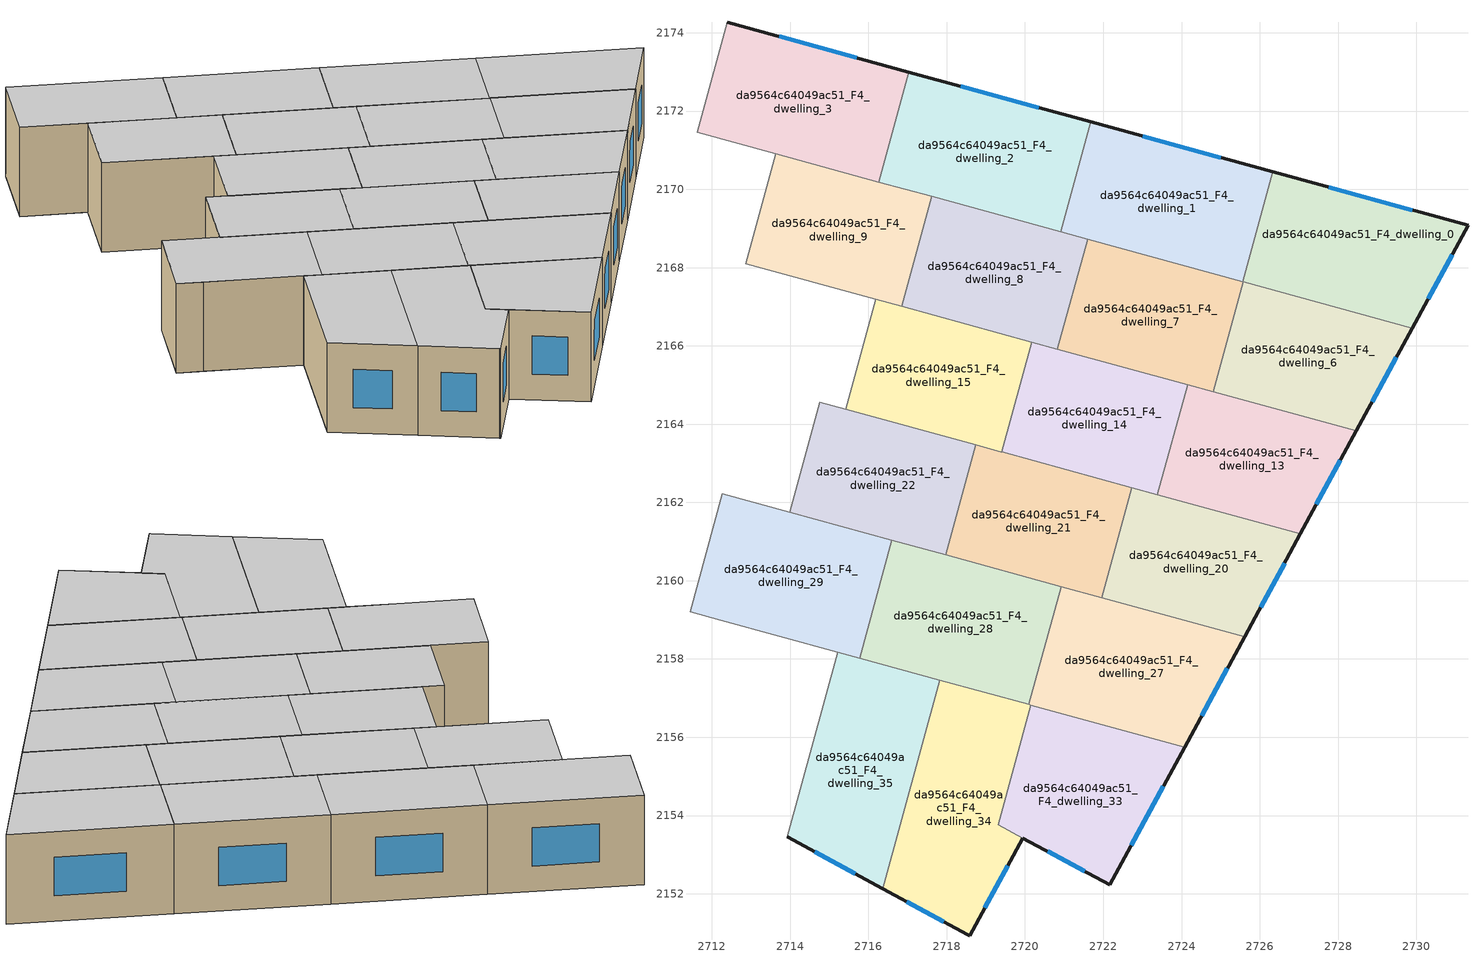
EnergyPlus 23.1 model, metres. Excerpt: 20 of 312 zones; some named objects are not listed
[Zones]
da9564c64049ac51_F4_dwelling_0
 floor to da9564c64049ac51_F3_dwelling_0 (EU_floor_Construction): 2731.32,2169.08 2729.9,2166.46 2725.57,2167.64 2726.34,2170.45 z12
 wall outside (EU_wall_Construction): 2729.9,2166.46 2731.32,2169.08 2726.34,2170.45 z12:15
 wall to da9564c64049ac51_F4_dwelling_1 (EU_wall_Construction): 2726.34,2170.45 2725.57,2167.64 z12:15
 wall to da9564c64049ac51_F4_dwelling_6 (EU_wall_Construction): 2725.58,2167.64 2729.9,2166.46 z12:15
 wall to da9564c64049ac51_F4_dwelling_7 (EU_wall_Construction): 2725.57,2167.64 2725.58,2167.64 z12:15
 window (EU_Window_Construction): 2730.3,2167.2 2730.91,2168.33 / 2729.9,2169.47 2727.76,2170.05 z12.86:14.14
 ceiling to da9564c64049ac51_F5_dwelling_0 (EU_floor_Construction): 2729.9,2166.46 2731.32,2169.08 2726.34,2170.45 2725.57,2167.64 z15
da9564c64049ac51_F4_dwelling_1
 floor to da9564c64049ac51_F3_dwelling_1 (EU_floor_Construction): 2726.34,2170.45 2725.57,2167.64 2720.91,2168.91 2721.68,2171.72 z12
 wall outside (EU_wall_Construction): 2726.34,2170.45 2721.68,2171.72 z12:15
 wall to da9564c64049ac51_F4_dwelling_2 (EU_wall_Construction): 2721.68,2171.72 2720.91,2168.91 z12:15
 wall to da9564c64049ac51_F4_dwelling_7 (EU_wall_Construction): 2721.6,2168.73 2725.57,2167.64 z12:15
 wall to da9564c64049ac51_F4_dwelling_8 (EU_wall_Construction): 2720.92,2168.91 2721.6,2168.73 z12:15
 window (EU_Window_Construction): 2725.01,2170.81 2723.01,2171.36 z12.86:14.14
 ceiling to da9564c64049ac51_F5_dwelling_1 (EU_floor_Construction): 2725.57,2167.64 2726.34,2170.45 2721.68,2171.72 2720.91,2168.91 z15
da9564c64049ac51_F4_dwelling_13
 floor to da9564c64049ac51_F3_dwelling_13 (EU_floor_Construction): 2728.47,2163.83 2727.04,2161.2 2723.39,2162.2 2724.16,2165.01 z12
 wall outside (EU_wall_Construction): 2727.04,2161.2 2728.47,2163.83 z12:15
 wall to da9564c64049ac51_F4_dwelling_14 (EU_wall_Construction): 2724.16,2165.01 2723.39,2162.2 z12:15
 wall to da9564c64049ac51_F4_dwelling_20 (EU_wall_Construction): 2723.39,2162.2 2727.04,2161.2 z12:15
 wall to da9564c64049ac51_F4_dwelling_6 (EU_wall_Construction): 2728.47,2163.83 2724.81,2164.83 z12:15
 wall to da9564c64049ac51_F4_dwelling_7 (EU_wall_Construction): 2724.81,2164.83 2724.16,2165.01 z12:15
 window (EU_Window_Construction): 2727.45,2161.95 2728.06,2163.08 z12.86:14.14
 ceiling to da9564c64049ac51_F5_dwelling_13 (EU_floor_Construction): 2727.04,2161.2 2728.47,2163.83 2724.16,2165.01 2723.39,2162.2 z15
da9564c64049ac51_F4_dwelling_14
 floor to da9564c64049ac51_F3_dwelling_14 (EU_floor_Construction): 2724.16,2165.01 2723.39,2162.2 2719.4,2163.29 2720.17,2166.1 z12
 wall to da9564c64049ac51_F4_dwelling_15 (EU_wall_Construction): 2720.17,2166.1 2719.4,2163.29 z12:15
 wall to da9564c64049ac51_F4_dwelling_21 (EU_wall_Construction): 2719.4,2163.29 2722.73,2162.38 z12:15
 wall to da9564c64049ac51_F4_dwelling_7 (EU_wall_Construction): 2724.16,2165.01 2720.83,2165.92 z12:15
 wall to da9564c64049ac51_F4_dwelling_20 (EU_wall_Construction): 2722.73,2162.38 2723.39,2162.2 z12:15
 wall to da9564c64049ac51_F4_dwelling_8 (EU_wall_Construction): 2720.83,2165.92 2720.17,2166.1 z12:15
 ceiling to da9564c64049ac51_F5_dwelling_14 (EU_floor_Construction): 2723.39,2162.2 2724.16,2165.01 2720.17,2166.1 2719.4,2163.29 z15
da9564c64049ac51_F4_dwelling_15
 floor to da9564c64049ac51_F3_dwelling_15 (EU_floor_Construction): 2720.17,2166.1 2719.4,2163.29 2715.42,2164.38 2716.19,2167.19 z12
 wall to da9564c64049ac51_F4_dwelling_16 (EU_wall_Construction): 2716.19,2167.19 2715.42,2164.38 z12:15
 wall to da9564c64049ac51_F4_dwelling_22 (EU_wall_Construction): 2715.42,2164.38 2718.74,2163.47 z12:15
 wall to da9564c64049ac51_F4_dwelling_8 (EU_wall_Construction): 2720.17,2166.1 2716.85,2167.01 z12:15
 wall to da9564c64049ac51_F4_dwelling_21 (EU_wall_Construction): 2718.74,2163.47 2719.4,2163.29 z12:15
 wall to da9564c64049ac51_F4_dwelling_9 (EU_wall_Construction): 2716.85,2167.01 2716.19,2167.19 z12:15
 ceiling to da9564c64049ac51_F5_dwelling_15 (EU_floor_Construction): 2719.4,2163.29 2720.17,2166.1 2716.19,2167.19 2715.42,2164.38 z15
da9564c64049ac51_F4_dwelling_2
 floor to da9564c64049ac51_F3_dwelling_2 (EU_floor_Construction): 2721.68,2171.72 2720.91,2168.91 2716.27,2170.19 2717.03,2173 z12
 wall outside (EU_wall_Construction): 2721.68,2171.72 2717.03,2173 z12:15
 wall to da9564c64049ac51_F4_dwelling_3 (EU_wall_Construction): 2717.03,2173 2716.27,2170.19 z12:15
 wall to da9564c64049ac51_F4_dwelling_8 (EU_wall_Construction): 2717.62,2169.82 2720.91,2168.91 z12:15
 wall to da9564c64049ac51_F4_dwelling_9 (EU_wall_Construction): 2716.27,2170.19 2717.62,2169.82 z12:15
 window (EU_Window_Construction): 2720.35,2172.09 2718.36,2172.63 z12.86:14.14
 ceiling to da9564c64049ac51_F5_dwelling_2 (EU_floor_Construction): 2720.91,2168.91 2721.68,2171.72 2717.03,2173 2716.27,2170.19 z15
da9564c64049ac51_F4_dwelling_20
 floor to da9564c64049ac51_F3_dwelling_20 (EU_floor_Construction): 2727.04,2161.2 2725.61,2158.57 2721.96,2159.57 2722.73,2162.38 z12
 wall outside (EU_wall_Construction): 2725.61,2158.57 2727.04,2161.2 z12:15
 wall to da9564c64049ac51_F4_dwelling_21 (EU_wall_Construction): 2722.73,2162.38 2721.96,2159.57 z12:15
 wall to da9564c64049ac51_F4_dwelling_27 (EU_wall_Construction): 2721.96,2159.57 2725.61,2158.57 z12:15
 window (EU_Window_Construction): 2726.02,2159.32 2726.63,2160.45 z12.86:14.14
 ceiling to da9564c64049ac51_F5_dwelling_20 (EU_floor_Construction): 2725.61,2158.57 2727.04,2161.2 2722.73,2162.38 2721.96,2159.57 z15
da9564c64049ac51_F4_dwelling_21
 floor to da9564c64049ac51_F3_dwelling_21 (EU_floor_Construction): 2722.73,2162.38 2721.96,2159.57 2717.97,2160.66 2718.74,2163.47 z12
 wall to da9564c64049ac51_F4_dwelling_22 (EU_wall_Construction): 2718.74,2163.47 2717.97,2160.66 z12:15
 wall to da9564c64049ac51_F4_dwelling_28 (EU_wall_Construction): 2717.97,2160.66 2720.93,2159.85 z12:15
 wall to da9564c64049ac51_F4_dwelling_27 (EU_wall_Construction): 2720.93,2159.85 2721.96,2159.57 z12:15
 ceiling to da9564c64049ac51_F5_dwelling_21 (EU_floor_Construction): 2721.96,2159.57 2722.73,2162.38 2718.74,2163.47 2717.97,2160.66 z15
da9564c64049ac51_F4_dwelling_22
 floor to da9564c64049ac51_F3_dwelling_22 (EU_floor_Construction): 2718.74,2163.47 2717.97,2160.66 2713.99,2161.75 2714.76,2164.56 z12
 wall to da9564c64049ac51_F4_dwelling_23 (EU_wall_Construction): 2714.76,2164.56 2713.99,2161.75 z12:15
 wall to da9564c64049ac51_F4_dwelling_29 (EU_wall_Construction): 2713.99,2161.75 2716.6,2161.04 z12:15
 wall to da9564c64049ac51_F4_dwelling_16 (EU_wall_Construction): 2715.42,2164.38 2714.76,2164.56 z12:15
 wall to da9564c64049ac51_F4_dwelling_28 (EU_wall_Construction): 2716.6,2161.04 2717.98,2160.66 z12:15
 ceiling to da9564c64049ac51_F5_dwelling_22 (EU_floor_Construction): 2717.97,2160.66 2718.74,2163.47 2714.76,2164.56 2713.99,2161.75 z15
da9564c64049ac51_F4_dwelling_27
 floor to da9564c64049ac51_F3_dwelling_27 (EU_floor_Construction): 2725.61,2158.57 2724.08,2155.75 2720.1,2156.84 2720.93,2159.85 z12
 wall outside (EU_wall_Construction): 2724.08,2155.75 2725.61,2158.57 z12:15
 wall to da9564c64049ac51_F4_dwelling_28 (EU_wall_Construction): 2720.93,2159.85 2720.1,2156.84 z12:15
 wall to da9564c64049ac51_F4_dwelling_33 (EU_wall_Construction): 2720.15,2156.82 2724.08,2155.75 z12:15
 wall to da9564c64049ac51_F4_dwelling_34 (EU_wall_Construction): 2720.1,2156.84 2720.15,2156.82 z12:15
 window (EU_Window_Construction): 2724.52,2156.55 2725.17,2157.76 z12.86:14.14
 ceiling to da9564c64049ac51_F5_dwelling_27 (EU_floor_Construction): 2724.08,2155.75 2725.61,2158.57 2720.93,2159.85 2720.1,2156.84 z15
da9564c64049ac51_F4_dwelling_28
 floor to da9564c64049ac51_F3_dwelling_28 (EU_floor_Construction): 2720.93,2159.85 2720.1,2156.84 2715.77,2158.02 2716.6,2161.04 z12
 wall to da9564c64049ac51_F4_dwelling_29 (EU_wall_Construction): 2716.6,2161.04 2715.77,2158.02 z12:15
 wall to da9564c64049ac51_F4_dwelling_34 (EU_wall_Construction): 2717.82,2157.46 2720.1,2156.84 z12:15
 wall to da9564c64049ac51_F4_dwelling_35 (EU_wall_Construction): 2715.77,2158.02 2717.82,2157.46 z12:15
 ceiling to da9564c64049ac51_F5_dwelling_28 (EU_floor_Construction): 2720.1,2156.84 2720.93,2159.85 2716.6,2161.04 2715.77,2158.02 z15
da9564c64049ac51_F4_dwelling_29
 floor to da9564c64049ac51_F3_dwelling_29 (EU_floor_Construction): 2716.6,2161.04 2715.77,2158.02 2711.44,2159.21 2712.27,2162.22 z12
 wall to da9564c64049ac51_F4_dwelling_30 (EU_wall_Construction): 2712.27,2162.22 2711.44,2159.21 z12:15
 wall to da9564c64049ac51_F4_dwelling_36 (EU_wall_Construction): 2712.23,2158.99 2715.22,2158.17 z12:15
 wall to da9564c64049ac51_F4_dwelling_23 (EU_wall_Construction): 2713.99,2161.75 2712.27,2162.22 z12:15
 wall to da9564c64049ac51_F4_dwelling_37 (EU_wall_Construction): 2711.44,2159.21 2712.23,2158.99 z12:15
 wall to da9564c64049ac51_F4_dwelling_35 (EU_wall_Construction): 2715.22,2158.17 2715.77,2158.02 z12:15
 ceiling to da9564c64049ac51_F5_dwelling_29 (EU_floor_Construction): 2715.77,2158.02 2716.6,2161.04 2712.27,2162.22 2711.44,2159.21 z15
da9564c64049ac51_F4_dwelling_3
 floor to da9564c64049ac51_F3_dwelling_3 (EU_floor_Construction): 2717.03,2173 2716.27,2170.19 2711.62,2171.46 2712.39,2174.27 z12
 wall outside (EU_wall_Construction): 2717.03,2173 2712.39,2174.27 z12:15
 wall to da9564c64049ac51_F4_dwelling_4 (EU_wall_Construction): 2712.39,2174.27 2711.62,2171.46 z12:15
 wall to da9564c64049ac51_F4_dwelling_10 (EU_wall_Construction): 2711.62,2171.46 2713.63,2170.91 z12:15
 wall to da9564c64049ac51_F4_dwelling_9 (EU_wall_Construction): 2713.63,2170.91 2716.27,2170.19 z12:15
 window (EU_Window_Construction): 2715.71,2173.36 2713.72,2173.91 z12.86:14.14
 ceiling to da9564c64049ac51_F5_dwelling_3 (EU_floor_Construction): 2716.27,2170.19 2717.03,2173 2712.39,2174.27 2711.62,2171.46 z15
da9564c64049ac51_F4_dwelling_33
 floor to da9564c64049ac51_F3_dwelling_33 (EU_floor_Construction): 2724.08,2155.75 2722.17,2152.23 2719.31,2153.76 2720.15,2156.82 z12
 wall outside (EU_wall_Construction): 2719.95,2153.42 2722.17,2152.23 2724.08,2155.75 z12:15
 wall to da9564c64049ac51_F4_dwelling_34 (EU_wall_Construction): 2719.31,2153.76 2719.95,2153.42 / 2720.15,2156.82 2719.32,2153.77 z12:15
 window (EU_Window_Construction): 2722.71,2153.24 2723.53,2154.74 / 2720.58,2153.08 2721.53,2152.57 z12.86:14.14
 ceiling to da9564c64049ac51_F5_dwelling_33 (EU_floor_Construction): 2722.17,2152.23 2724.08,2155.75 2720.15,2156.82 2719.31,2153.76 z15
da9564c64049ac51_F4_dwelling_34
 floor to da9564c64049ac51_F3_dwelling_34 (EU_floor_Construction): 2720.15,2156.82 2719.31,2153.76 2719.95,2153.42 2718.59,2150.93 2718.54,2150.95 2716.36,2152.14 2717.82,2157.46 z12
 wall outside (EU_wall_Construction): 2716.36,2152.14 2718.54,2150.95 2718.59,2150.93 2719.95,2153.42 z12:15
 wall to da9564c64049ac51_F4_dwelling_35 (EU_wall_Construction): 2717.82,2157.46 2716.36,2152.14 z12:15
 window (EU_Window_Construction): 2716.99,2151.8 2717.92,2151.29 / 2718.97,2151.64 2719.56,2152.71 z12.86:14.14
 ceiling to da9564c64049ac51_F5_dwelling_34 (EU_floor_Construction): 2718.59,2150.93 2719.95,2153.42 2719.31,2153.76 2720.15,2156.82 2717.82,2157.46 2716.36,2152.14 2718.54,2150.95 z15
da9564c64049ac51_F4_dwelling_35
 floor to da9564c64049ac51_F3_dwelling_35 (EU_floor_Construction): 2717.82,2157.46 2716.36,2152.14 2713.93,2153.46 2715.22,2158.17 z12
 wall outside (EU_wall_Construction): 2713.93,2153.46 2716.36,2152.14 z12:15
 wall to da9564c64049ac51_F4_dwelling_36 (EU_wall_Construction): 2715.22,2158.17 2713.93,2153.46 z12:15
 window (EU_Window_Construction): 2714.63,2153.08 2715.67,2152.51 z12.86:14.14
 ceiling to da9564c64049ac51_F5_dwelling_35 (EU_floor_Construction): 2716.36,2152.14 2717.82,2157.46 2715.22,2158.17 2713.93,2153.46 z15
da9564c64049ac51_F4_dwelling_6
 floor to da9564c64049ac51_F3_dwelling_6 (EU_floor_Construction): 2729.9,2166.46 2728.47,2163.83 2724.81,2164.83 2725.58,2167.64 z12
 wall outside (EU_wall_Construction): 2728.47,2163.83 2729.9,2166.46 z12:15
 wall to da9564c64049ac51_F4_dwelling_7 (EU_wall_Construction): 2725.58,2167.64 2724.81,2164.83 z12:15
 window (EU_Window_Construction): 2728.88,2164.58 2729.49,2165.7 z12.86:14.14
 ceiling to da9564c64049ac51_F5_dwelling_6 (EU_floor_Construction): 2728.47,2163.83 2729.9,2166.46 2725.58,2167.64 2724.81,2164.83 z15
da9564c64049ac51_F4_dwelling_7
 floor to da9564c64049ac51_F3_dwelling_7 (EU_floor_Construction): 2725.58,2167.64 2724.81,2164.83 2720.83,2165.92 2721.6,2168.73 z12
 wall to da9564c64049ac51_F4_dwelling_8 (EU_wall_Construction): 2721.6,2168.73 2720.83,2165.92 z12:15
 ceiling to da9564c64049ac51_F5_dwelling_7 (EU_floor_Construction): 2724.81,2164.83 2725.58,2167.64 2721.6,2168.73 2720.83,2165.92 z15
da9564c64049ac51_F4_dwelling_8
 floor to da9564c64049ac51_F3_dwelling_8 (EU_floor_Construction): 2721.6,2168.73 2720.83,2165.92 2716.85,2167.01 2717.62,2169.82 z12
 wall to da9564c64049ac51_F4_dwelling_9 (EU_wall_Construction): 2717.62,2169.82 2716.85,2167.01 z12:15
 ceiling to da9564c64049ac51_F5_dwelling_8 (EU_floor_Construction): 2720.83,2165.92 2721.6,2168.73 2717.62,2169.82 2716.85,2167.01 z15
da9564c64049ac51_F4_dwelling_9
 floor to da9564c64049ac51_F3_dwelling_9 (EU_floor_Construction): 2717.62,2169.82 2716.85,2167.01 2712.86,2168.1 2713.63,2170.91 z12
 wall to da9564c64049ac51_F4_dwelling_10 (EU_wall_Construction): 2713.63,2170.91 2712.86,2168.1 z12:15
 wall to da9564c64049ac51_F4_dwelling_16 (EU_wall_Construction): 2712.86,2168.1 2716.19,2167.19 z12:15
 ceiling to da9564c64049ac51_F5_dwelling_9 (EU_floor_Construction): 2716.85,2167.01 2717.62,2169.82 2713.63,2170.91 2712.86,2168.1 z15
[Building]
EU S2 Campaign: North Axis=0; Terrain=City; Solar Distribution=FullExterior
[Site:Location]
Helsinki-Vantaa.AP: Latitude=60.317; Longitude=24.963; Time Zone=2; Elevation=54.6
[SizingPeriod:WeatherFileDays]
AnnualSizingPeriod: Begin Month=1; Begin Day of Month=1; End Month=12; End Day of Month=31; Day of Week for Start Day=Monday; Use Weather File Daylight Saving Period=No; Use Weather File Rain and Snow Indicators=No
[MATERIAL]
EU_InternalMass_Material: Roughness=MediumRough; Thickness=0.1; Conductivity=1; Density=1800; Specific Heat=900; Thermal Absorptance=0.9; Solar Absorptance=0.7; Visible Absorptance=0.7
[MATERIAL:NOMASS] Roughness=MediumRough; Thermal Absorptance=0.9; Solar Absorptance=0.7; Visible Absorptance=0.7
Name | Thermal Resistance
EU_wall_NoMass | 5.91765
EU_floor_NoMass | 6.2875
[WINDOWMATERIAL:SIMPLEGLAZINGSYSTEM]
EU_Window_SimpleGlazing: UFactor=0.994035; Solar Heat Gain Coefficient=0.7; Visible Transmittance=0.7
[CONSTRUCTION]
EU_wall_Construction: EU_wall_NoMass
EU_floor_Construction: EU_floor_NoMass
EU_Window_Construction: EU_Window_SimpleGlazing
EU_InternalMass_Construction: EU_InternalMass_Material
[ZONE] Type=1; Multiplier=1; Ceiling Height=autocalculate; Floor Area=autocalculate; Part of Total Floor Area=Yes
Name | Volume
da9564c64049ac51_F4_dwelling_0; da9564c64049ac51_F4_dwelling_29 | 42.09375
da9564c64049ac51_F4_dwelling_1 | 42.0894
da9564c64049ac51_F4_dwelling_13 | 36.0894
da9564c64049ac51_F4_dwelling_14; da9564c64049ac51_F4_dwelling_20 | 36.0798
da9564c64049ac51_F4_dwelling_15 | 36.0864
da9564c64049ac51_F4_dwelling_2 | 42.0967
da9564c64049ac51_F4_dwelling_21; da9564c64049ac51_F4_dwelling_8 | 36.0791
da9564c64049ac51_F4_dwelling_22; da9564c64049ac51_F4_dwelling_9 | 36.082
da9564c64049ac51_F4_dwelling_27; da9564c64049ac51_F4_dwelling_3 | 42.0923
da9564c64049ac51_F4_dwelling_28 | 42.0842
da9564c64049ac51_F4_dwelling_33 | 38.8315
da9564c64049ac51_F4_dwelling_34 | 45.3457
da9564c64049ac51_F4_dwelling_35 | 42.0813
da9564c64049ac51_F4_dwelling_6 | 36.085
da9564c64049ac51_F4_dwelling_7 | 36.0828
[INTERNALMASS] Construction=EU_InternalMass_Construction
Name | Zone or ZoneList | Surface Area
da9564c64049ac51_F4_dwelling_0_EU_InternalMass | da9564c64049ac51_F4_dwelling_0 | 14.0312
da9564c64049ac51_F4_dwelling_1_EU_InternalMass | da9564c64049ac51_F4_dwelling_1 | 14.03
da9564c64049ac51_F4_dwelling_2_EU_InternalMass | da9564c64049ac51_F4_dwelling_2 | 14.0321
da9564c64049ac51_F4_dwelling_3_EU_InternalMass | da9564c64049ac51_F4_dwelling_3 | 14.0306
da9564c64049ac51_F4_dwelling_6_EU_InternalMass | da9564c64049ac51_F4_dwelling_6 | 12.0285
da9564c64049ac51_F4_dwelling_7_EU_InternalMass | da9564c64049ac51_F4_dwelling_7 | 12.0272
da9564c64049ac51_F4_dwelling_8_EU_InternalMass | da9564c64049ac51_F4_dwelling_8 | 12.0265
da9564c64049ac51_F4_dwelling_9_EU_InternalMass | da9564c64049ac51_F4_dwelling_9 | 12.0272
da9564c64049ac51_F4_dwelling_13_EU_InternalMass | da9564c64049ac51_F4_dwelling_13 | 12.0296
da9564c64049ac51_F4_dwelling_14_EU_InternalMass | da9564c64049ac51_F4_dwelling_14 | 12.0265
da9564c64049ac51_F4_dwelling_15_EU_InternalMass | da9564c64049ac51_F4_dwelling_15 | 12.0288
da9564c64049ac51_F4_dwelling_20_EU_InternalMass | da9564c64049ac51_F4_dwelling_20 | 12.0271
da9564c64049ac51_F4_dwelling_21_EU_InternalMass | da9564c64049ac51_F4_dwelling_21 | 12.0265
da9564c64049ac51_F4_dwelling_22_EU_InternalMass | da9564c64049ac51_F4_dwelling_22 | 12.0272
da9564c64049ac51_F4_dwelling_27_EU_InternalMass | da9564c64049ac51_F4_dwelling_27 | 14.0305
da9564c64049ac51_F4_dwelling_28_EU_InternalMass | da9564c64049ac51_F4_dwelling_28 | 14.0282
da9564c64049ac51_F4_dwelling_29_EU_InternalMass | da9564c64049ac51_F4_dwelling_29 | 14.0312
da9564c64049ac51_F4_dwelling_33_EU_InternalMass | da9564c64049ac51_F4_dwelling_33 | 12.9421
da9564c64049ac51_F4_dwelling_34_EU_InternalMass | da9564c64049ac51_F4_dwelling_34 | 15.1153
da9564c64049ac51_F4_dwelling_35_EU_InternalMass | da9564c64049ac51_F4_dwelling_35 | 14.0273
[OTHEREQUIPMENT] Fuel Type=Electricity; Design Level Calculation Method=Watts/Area; Power per Zone Floor Area=1; Fraction Latent=0; Fraction Radiant=0; Fraction Lost=0; Carbon Dioxide Generation Rate=0; EndUse Subcategory=EU_Step8_InternalGains
Name | Zone or ZoneList or Space or SpaceList | Schedule
EU_Step8_InternalGain_da9564c64049ac51_F4_dwelling_0_f000 | da9564c64049ac51_F4_dwelling_0 | EU_Step8_GainSchedule_da9564c64049ac51_F4_dwelling_0_f000
EU_Step8_InternalGain_da9564c64049ac51_F4_dwelling_1_f000 | da9564c64049ac51_F4_dwelling_1 | EU_Step8_GainSchedule_da9564c64049ac51_F4_dwelling_1_f000
EU_Step8_InternalGain_da9564c64049ac51_F4_dwelling_2_f000 | da9564c64049ac51_F4_dwelling_2 | EU_Step8_GainSchedule_da9564c64049ac51_F4_dwelling_2_f000
EU_Step8_InternalGain_da9564c64049ac51_F4_dwelling_3_f000 | da9564c64049ac51_F4_dwelling_3 | EU_Step8_GainSchedule_da9564c64049ac51_F4_dwelling_3_f000
EU_Step8_InternalGain_da9564c64049ac51_F4_dwelling_6_f000 | da9564c64049ac51_F4_dwelling_6 | EU_Step8_GainSchedule_da9564c64049ac51_F4_dwelling_6_f000
EU_Step8_InternalGain_da9564c64049ac51_F4_dwelling_7_f000 | da9564c64049ac51_F4_dwelling_7 | EU_Step8_GainSchedule_da9564c64049ac51_F4_dwelling_7_f000
EU_Step8_InternalGain_da9564c64049ac51_F4_dwelling_8_f000 | da9564c64049ac51_F4_dwelling_8 | EU_Step8_GainSchedule_da9564c64049ac51_F4_dwelling_8_f000
EU_Step8_InternalGain_da9564c64049ac51_F4_dwelling_9_f000 | da9564c64049ac51_F4_dwelling_9 | EU_Step8_GainSchedule_da9564c64049ac51_F4_dwelling_9_f000
EU_Step8_InternalGain_da9564c64049ac51_F4_dwelling_13_f000 | da9564c64049ac51_F4_dwelling_13 | EU_Step8_GainSchedule_da9564c64049ac51_F4_dwelling_13_f000
EU_Step8_InternalGain_da9564c64049ac51_F4_dwelling_14_f000 | da9564c64049ac51_F4_dwelling_14 | EU_Step8_GainSchedule_da9564c64049ac51_F4_dwelling_14_f000
EU_Step8_InternalGain_da9564c64049ac51_F4_dwelling_15_f000 | da9564c64049ac51_F4_dwelling_15 | EU_Step8_GainSchedule_da9564c64049ac51_F4_dwelling_15_f000
EU_Step8_InternalGain_da9564c64049ac51_F4_dwelling_20_f000 | da9564c64049ac51_F4_dwelling_20 | EU_Step8_GainSchedule_da9564c64049ac51_F4_dwelling_20_f000
EU_Step8_InternalGain_da9564c64049ac51_F4_dwelling_21_f000 | da9564c64049ac51_F4_dwelling_21 | EU_Step8_GainSchedule_da9564c64049ac51_F4_dwelling_21_f000
EU_Step8_InternalGain_da9564c64049ac51_F4_dwelling_22_f000 | da9564c64049ac51_F4_dwelling_22 | EU_Step8_GainSchedule_da9564c64049ac51_F4_dwelling_22_f000
EU_Step8_InternalGain_da9564c64049ac51_F4_dwelling_27_f000 | da9564c64049ac51_F4_dwelling_27 | EU_Step8_GainSchedule_da9564c64049ac51_F4_dwelling_27_f000
EU_Step8_InternalGain_da9564c64049ac51_F4_dwelling_28_f000 | da9564c64049ac51_F4_dwelling_28 | EU_Step8_GainSchedule_da9564c64049ac51_F4_dwelling_28_f000
EU_Step8_InternalGain_da9564c64049ac51_F4_dwelling_29_f000 | da9564c64049ac51_F4_dwelling_29 | EU_Step8_GainSchedule_da9564c64049ac51_F4_dwelling_29_f000
EU_Step8_InternalGain_da9564c64049ac51_F4_dwelling_33_f000 | da9564c64049ac51_F4_dwelling_33 | EU_Step8_GainSchedule_da9564c64049ac51_F4_dwelling_33_f000
EU_Step8_InternalGain_da9564c64049ac51_F4_dwelling_34_f000 | da9564c64049ac51_F4_dwelling_34 | EU_Step8_GainSchedule_da9564c64049ac51_F4_dwelling_34_f000
EU_Step8_InternalGain_da9564c64049ac51_F4_dwelling_35_f000 | da9564c64049ac51_F4_dwelling_35 | EU_Step8_GainSchedule_da9564c64049ac51_F4_dwelling_35_f000
[ZONEVENTILATION:DESIGNFLOWRATE] Schedule=EU_AlwaysOn; Design Flow Rate Calculation Method=AirChanges/Hour; Air Changes per Hour=0.596421; Ventilation Type=Natural; Fan Pressure Rise=0; Fan Total Efficiency=1; Constant Term Coefficient=1; Temperature Term Coefficient=0; Velocity Term Coefficient=0; Velocity Squared Term Coefficient=0; Minimum Indoor Temperature=-100; Maximum Indoor Temperature=100; Delta Temperature=-100; Minimum Outdoor Temperature=-100; Maximum Outdoor Temperature=100; Maximum Wind Speed=40
Name | Zone or ZoneList or Space or SpaceList
EU_ConstantAir_da9564c64049ac51_F4_dwelling_0 | da9564c64049ac51_F4_dwelling_0
EU_ConstantAir_da9564c64049ac51_F4_dwelling_1 | da9564c64049ac51_F4_dwelling_1
EU_ConstantAir_da9564c64049ac51_F4_dwelling_2 | da9564c64049ac51_F4_dwelling_2
EU_ConstantAir_da9564c64049ac51_F4_dwelling_3 | da9564c64049ac51_F4_dwelling_3
EU_ConstantAir_da9564c64049ac51_F4_dwelling_6 | da9564c64049ac51_F4_dwelling_6
EU_ConstantAir_da9564c64049ac51_F4_dwelling_7 | da9564c64049ac51_F4_dwelling_7
EU_ConstantAir_da9564c64049ac51_F4_dwelling_8 | da9564c64049ac51_F4_dwelling_8
EU_ConstantAir_da9564c64049ac51_F4_dwelling_9 | da9564c64049ac51_F4_dwelling_9
EU_ConstantAir_da9564c64049ac51_F4_dwelling_13 | da9564c64049ac51_F4_dwelling_13
EU_ConstantAir_da9564c64049ac51_F4_dwelling_14 | da9564c64049ac51_F4_dwelling_14
EU_ConstantAir_da9564c64049ac51_F4_dwelling_15 | da9564c64049ac51_F4_dwelling_15
EU_ConstantAir_da9564c64049ac51_F4_dwelling_20 | da9564c64049ac51_F4_dwelling_20
EU_ConstantAir_da9564c64049ac51_F4_dwelling_21 | da9564c64049ac51_F4_dwelling_21
EU_ConstantAir_da9564c64049ac51_F4_dwelling_22 | da9564c64049ac51_F4_dwelling_22
EU_ConstantAir_da9564c64049ac51_F4_dwelling_27 | da9564c64049ac51_F4_dwelling_27
EU_ConstantAir_da9564c64049ac51_F4_dwelling_28 | da9564c64049ac51_F4_dwelling_28
EU_ConstantAir_da9564c64049ac51_F4_dwelling_29 | da9564c64049ac51_F4_dwelling_29
EU_ConstantAir_da9564c64049ac51_F4_dwelling_33 | da9564c64049ac51_F4_dwelling_33
EU_ConstantAir_da9564c64049ac51_F4_dwelling_34 | da9564c64049ac51_F4_dwelling_34
EU_ConstantAir_da9564c64049ac51_F4_dwelling_35 | da9564c64049ac51_F4_dwelling_35
[HVACTEMPLATE:ZONE:IDEALLOADSAIRSYSTEM] System Availability Schedule=EU_AlwaysOn; Maximum Heating Supply Air Temperature=50; Minimum Cooling Supply Air Temperature=13; Maximum Heating Supply Air Humidity Ratio=0.0156; Minimum Cooling Supply Air Humidity Ratio=0.0077; Heating Limit=NoLimit; Cooling Limit=NoLimit; Heating Availability Schedule=EU_AlwaysOn; Cooling Availability Schedule=EU_CoolingOff; Dehumidification Control Type=ConstantSensibleHeatRatio; Cooling Sensible Heat Ratio=0.7; Dehumidification Setpoint=60; Humidification Control Type=None; Humidification Setpoint=30; Outdoor Air Method=None; Outdoor Air Flow Rate per Person=0.00944; Outdoor Air Flow Rate per Zone Floor Area=0; Outdoor Air Flow Rate per Zone=0; Demand Controlled Ventilation Type=None; Outdoor Air Economizer Type=NoEconomizer; Heat Recovery Type=None; Sensible Heat Recovery Effectiveness=0.7; Latent Heat Recovery Effectiveness=0.65
Name | Template Thermostat
da9564c64049ac51_F4_dwelling_0 | EU_HeatOnly_da9564c64049ac51_F4_dwelling_0
da9564c64049ac51_F4_dwelling_1 | EU_HeatOnly_da9564c64049ac51_F4_dwelling_1
da9564c64049ac51_F4_dwelling_2 | EU_HeatOnly_da9564c64049ac51_F4_dwelling_2
da9564c64049ac51_F4_dwelling_3 | EU_HeatOnly_da9564c64049ac51_F4_dwelling_3
da9564c64049ac51_F4_dwelling_6 | EU_HeatOnly_da9564c64049ac51_F4_dwelling_6
da9564c64049ac51_F4_dwelling_7 | EU_HeatOnly_da9564c64049ac51_F4_dwelling_7
da9564c64049ac51_F4_dwelling_8 | EU_HeatOnly_da9564c64049ac51_F4_dwelling_8
da9564c64049ac51_F4_dwelling_9 | EU_HeatOnly_da9564c64049ac51_F4_dwelling_9
da9564c64049ac51_F4_dwelling_13 | EU_HeatOnly_da9564c64049ac51_F4_dwelling_13
da9564c64049ac51_F4_dwelling_14 | EU_HeatOnly_da9564c64049ac51_F4_dwelling_14
da9564c64049ac51_F4_dwelling_15 | EU_HeatOnly_da9564c64049ac51_F4_dwelling_15
da9564c64049ac51_F4_dwelling_20 | EU_HeatOnly_da9564c64049ac51_F4_dwelling_20
da9564c64049ac51_F4_dwelling_21 | EU_HeatOnly_da9564c64049ac51_F4_dwelling_21
da9564c64049ac51_F4_dwelling_22 | EU_HeatOnly_da9564c64049ac51_F4_dwelling_22
da9564c64049ac51_F4_dwelling_27 | EU_HeatOnly_da9564c64049ac51_F4_dwelling_27
da9564c64049ac51_F4_dwelling_28 | EU_HeatOnly_da9564c64049ac51_F4_dwelling_28
da9564c64049ac51_F4_dwelling_29 | EU_HeatOnly_da9564c64049ac51_F4_dwelling_29
da9564c64049ac51_F4_dwelling_33 | EU_HeatOnly_da9564c64049ac51_F4_dwelling_33
da9564c64049ac51_F4_dwelling_34 | EU_HeatOnly_da9564c64049ac51_F4_dwelling_34
da9564c64049ac51_F4_dwelling_35 | EU_HeatOnly_da9564c64049ac51_F4_dwelling_35
[SIZING:ZONE] Zone Cooling Design Supply Air Temperature Input Method=SupplyAirTemperature; Zone Cooling Design Supply Air Temperature=13; Zone Heating Design Supply Air Temperature Input Method=SupplyAirTemperature; Zone Heating Design Supply Air Temperature=50; Zone Cooling Design Supply Air Humidity Ratio=0.008; Zone Heating Design Supply Air Humidity Ratio=0.008; Cooling Design Air Flow Method=DesignDay; Cooling Design Air Flow Rate=0; Cooling Minimum Air Flow per Zone Floor Area=0.000762; Cooling Minimum Air Flow=0; Cooling Minimum Air Flow Fraction=0.2; Heating Design Air Flow Method=DesignDay; Heating Design Air Flow Rate=0; Heating Maximum Air Flow per Zone Floor Area=0.002032; Heating Maximum Air Flow=0.141576; Heating Maximum Air Flow Fraction=0.3; Account for Dedicated Outdoor Air System=No; Dedicated Outdoor Air System Control Strategy=NeutralSupplyAir; Dedicated Outdoor Air Low Setpoint Temperature for Design=autosize; Dedicated Outdoor Air High Setpoint Temperature for Design=autosize; Zone Load Sizing Method=Sensible Load Only No Latent Load; Zone Latent Cooling Design Supply Air Humidity Ratio Input Method=HumidityRatioDifference; Zone Cooling Design Supply Air Humidity Ratio Difference=0.005; Zone Latent Heating Design Supply Air Humidity Ratio Input Method=HumidityRatioDifference; Zone Humidification Design Supply Air Humidity Ratio Difference=0.005
da9564c64049ac51_F4_dwelling_0; da9564c64049ac51_F4_dwelling_1; da9564c64049ac51_F4_dwelling_2; da9564c64049ac51_F4_dwelling_3; da9564c64049ac51_F4_dwelling_6; da9564c64049ac51_F4_dwelling_7; da9564c64049ac51_F4_dwelling_8; da9564c64049ac51_F4_dwelling_9; da9564c64049ac51_F4_dwelling_13; da9564c64049ac51_F4_dwelling_14; da9564c64049ac51_F4_dwelling_15; da9564c64049ac51_F4_dwelling_20; da9564c64049ac51_F4_dwelling_21; da9564c64049ac51_F4_dwelling_22; da9564c64049ac51_F4_dwelling_27; da9564c64049ac51_F4_dwelling_28; da9564c64049ac51_F4_dwelling_29; da9564c64049ac51_F4_dwelling_33; da9564c64049ac51_F4_dwelling_34; da9564c64049ac51_F4_dwelling_35
[SCHEDULE:CONSTANT]
Name | Hourly Value
EU_AlwaysOn | 1
EU_CoolingOff | 0
[SCHEDULE:FILE] Column Number=1; Rows to Skip at Top=0; Number of Hours of Data=8760; Column Separator=Comma; Interpolate to Timestep=No; Minutes per Item=60; Adjust Schedule for Daylight Savings=Yes
Name | File
EU_Step8_GainSchedule_da9564c64049ac51_F4_dwelling_0_f000 | ../../schedules/da9564c64049ac51/da9564c64049ac51_F4_dwelling_0_f000_gain.csv
EU_Step8_GainSchedule_da9564c64049ac51_F4_dwelling_1_f000 | ../../schedules/da9564c64049ac51/da9564c64049ac51_F4_dwelling_1_f000_gain.csv
EU_Step8_GainSchedule_da9564c64049ac51_F4_dwelling_2_f000 | ../../schedules/da9564c64049ac51/da9564c64049ac51_F4_dwelling_2_f000_gain.csv
EU_Step8_GainSchedule_da9564c64049ac51_F4_dwelling_3_f000 | ../../schedules/da9564c64049ac51/da9564c64049ac51_F4_dwelling_3_f000_gain.csv
EU_Step8_GainSchedule_da9564c64049ac51_F4_dwelling_6_f000 | ../../schedules/da9564c64049ac51/da9564c64049ac51_F4_dwelling_6_f000_gain.csv
EU_Step8_GainSchedule_da9564c64049ac51_F4_dwelling_7_f000 | ../../schedules/da9564c64049ac51/da9564c64049ac51_F4_dwelling_7_f000_gain.csv
EU_Step8_GainSchedule_da9564c64049ac51_F4_dwelling_8_f000 | ../../schedules/da9564c64049ac51/da9564c64049ac51_F4_dwelling_8_f000_gain.csv
EU_Step8_GainSchedule_da9564c64049ac51_F4_dwelling_9_f000 | ../../schedules/da9564c64049ac51/da9564c64049ac51_F4_dwelling_9_f000_gain.csv
EU_Step8_GainSchedule_da9564c64049ac51_F4_dwelling_13_f000 | ../../schedules/da9564c64049ac51/da9564c64049ac51_F4_dwelling_13_f000_gain.csv
EU_Step8_GainSchedule_da9564c64049ac51_F4_dwelling_14_f000 | ../../schedules/da9564c64049ac51/da9564c64049ac51_F4_dwelling_14_f000_gain.csv
EU_Step8_GainSchedule_da9564c64049ac51_F4_dwelling_15_f000 | ../../schedules/da9564c64049ac51/da9564c64049ac51_F4_dwelling_15_f000_gain.csv
EU_Step8_GainSchedule_da9564c64049ac51_F4_dwelling_20_f000 | ../../schedules/da9564c64049ac51/da9564c64049ac51_F4_dwelling_20_f000_gain.csv
EU_Step8_GainSchedule_da9564c64049ac51_F4_dwelling_21_f000 | ../../schedules/da9564c64049ac51/da9564c64049ac51_F4_dwelling_21_f000_gain.csv
EU_Step8_GainSchedule_da9564c64049ac51_F4_dwelling_22_f000 | ../../schedules/da9564c64049ac51/da9564c64049ac51_F4_dwelling_22_f000_gain.csv
EU_Step8_GainSchedule_da9564c64049ac51_F4_dwelling_27_f000 | ../../schedules/da9564c64049ac51/da9564c64049ac51_F4_dwelling_27_f000_gain.csv
EU_Step8_GainSchedule_da9564c64049ac51_F4_dwelling_28_f000 | ../../schedules/da9564c64049ac51/da9564c64049ac51_F4_dwelling_28_f000_gain.csv
EU_Step8_GainSchedule_da9564c64049ac51_F4_dwelling_29_f000 | ../../schedules/da9564c64049ac51/da9564c64049ac51_F4_dwelling_29_f000_gain.csv
EU_Step8_GainSchedule_da9564c64049ac51_F4_dwelling_33_f000 | ../../schedules/da9564c64049ac51/da9564c64049ac51_F4_dwelling_33_f000_gain.csv
EU_Step8_GainSchedule_da9564c64049ac51_F4_dwelling_34_f000 | ../../schedules/da9564c64049ac51/da9564c64049ac51_F4_dwelling_34_f000_gain.csv
EU_Step8_GainSchedule_da9564c64049ac51_F4_dwelling_35_f000 | ../../schedules/da9564c64049ac51/da9564c64049ac51_F4_dwelling_35_f000_gain.csv
